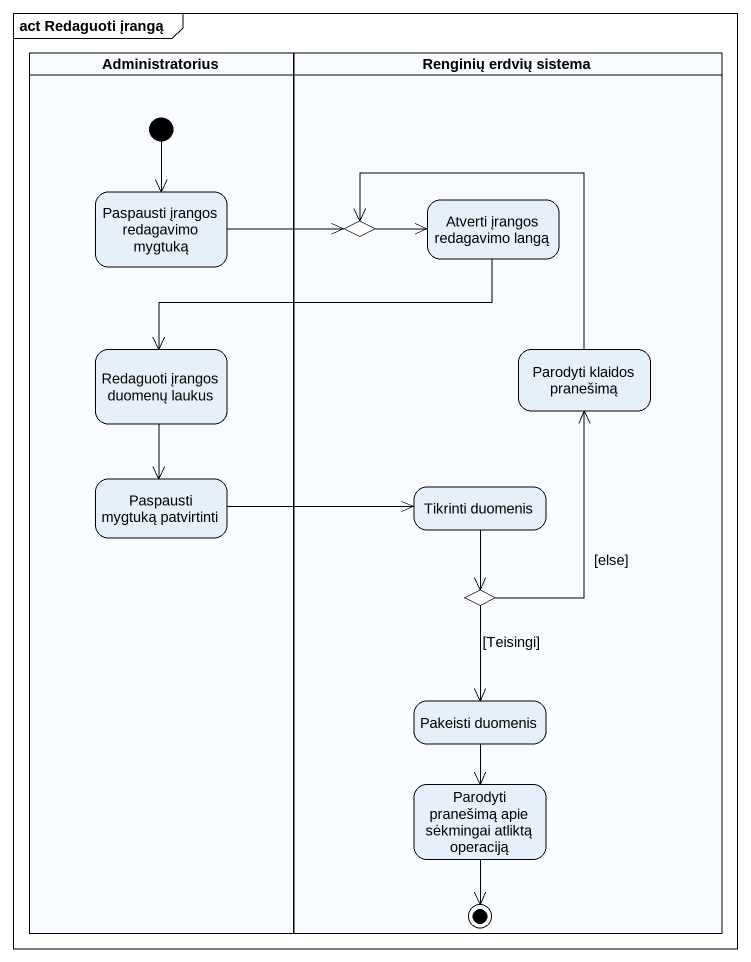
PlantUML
@startuml
mainframe act Redaguoti įrangą
hide empty description
state Administratorius <<partition>> {
  state "Paspausti įrangos redagavimo mygtuką" as Paspausti_įrangos
  state "Redaguoti įrangos duomenų laukus" as Redaguoti_įrangos_duomenų
  state "Paspausti mygtuką patvirtinti" as Paspausti_mygtuką
  [*] --> Paspausti_įrangos
}
state "Renginių erdvių sistema" as Renginių_erdvių_sistema <<partition>> {
  state "Atverti įrangos redagavimo langą" as Atverti_įrangos_redagavimo
  state choice1 <<choice>>
  state "Parodyti klaidos pranešimą" as Parodyti_klaidos_pranešimą
  state "Tikrinti duomenis" as Tikrinti_duomenis
  state choice2 <<choice>>
  state "Pakeisti duomenis" as Pakeisti_duomenis
  state "Parodyti pranešimą apie sėkmingai atliktą operaciją" as Parodyti_pranešimą_apie
  Parodyti_pranešimą_apie --> [*]
}
Paspausti_įrangos -right-> choice1
Atverti_įrangos_redagavimo -left-> Redaguoti_įrangos_duomenų
choice1 -right-> Atverti_įrangos_redagavimo
Redaguoti_įrangos_duomenų --> Paspausti_mygtuką
Parodyti_klaidos_pranešimą -up-> choice1
Paspausti_mygtuką -right-> Tikrinti_duomenis
Tikrinti_duomenis --> choice2
choice2 -up-> Parodyti_klaidos_pranešimą : [else]
choice2 --> Pakeisti_duomenis : [Teisingi]
Pakeisti_duomenis --> Parodyti_pranešimą_apie
@enduml
